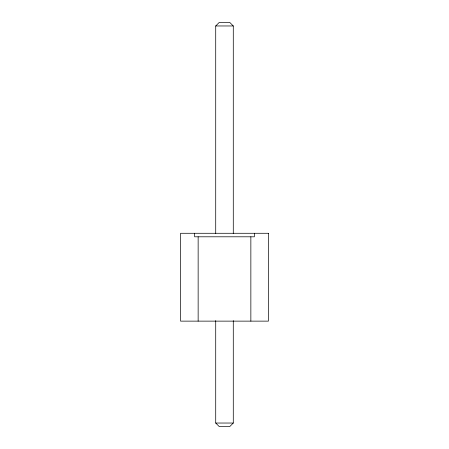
<?xml version="1.0" encoding="UTF-8"?>
<svg xmlns="http://www.w3.org/2000/svg" width="449" height="449" viewBox="0 0 449 449"><rect width="100%" height="100%" fill="white"/><g stroke="black" fill="none" stroke-linecap="round" stroke-linejoin="round"><path stroke-width="0.67" d="M215.716 233.62L215.716 25.963L219.23 22.45L229.77 22.45L233.284 25.963L233.284 233.62M233.284 320.608L233.284 423.037L229.77 426.55L219.23 426.55L215.716 423.037L215.716 320.608M215.716 25.963L233.284 25.963M215.716 423.037L233.284 423.037M254.37 233.284L254.37 236.797L194.63 236.797L194.63 233.284M250.856 236.797L250.856 321.13M198.144 236.797L198.144 321.13M268.423 233.284L180.577 233.284L180.577 321.13L268.423 321.13L268.423 233.284"/></g></svg>
